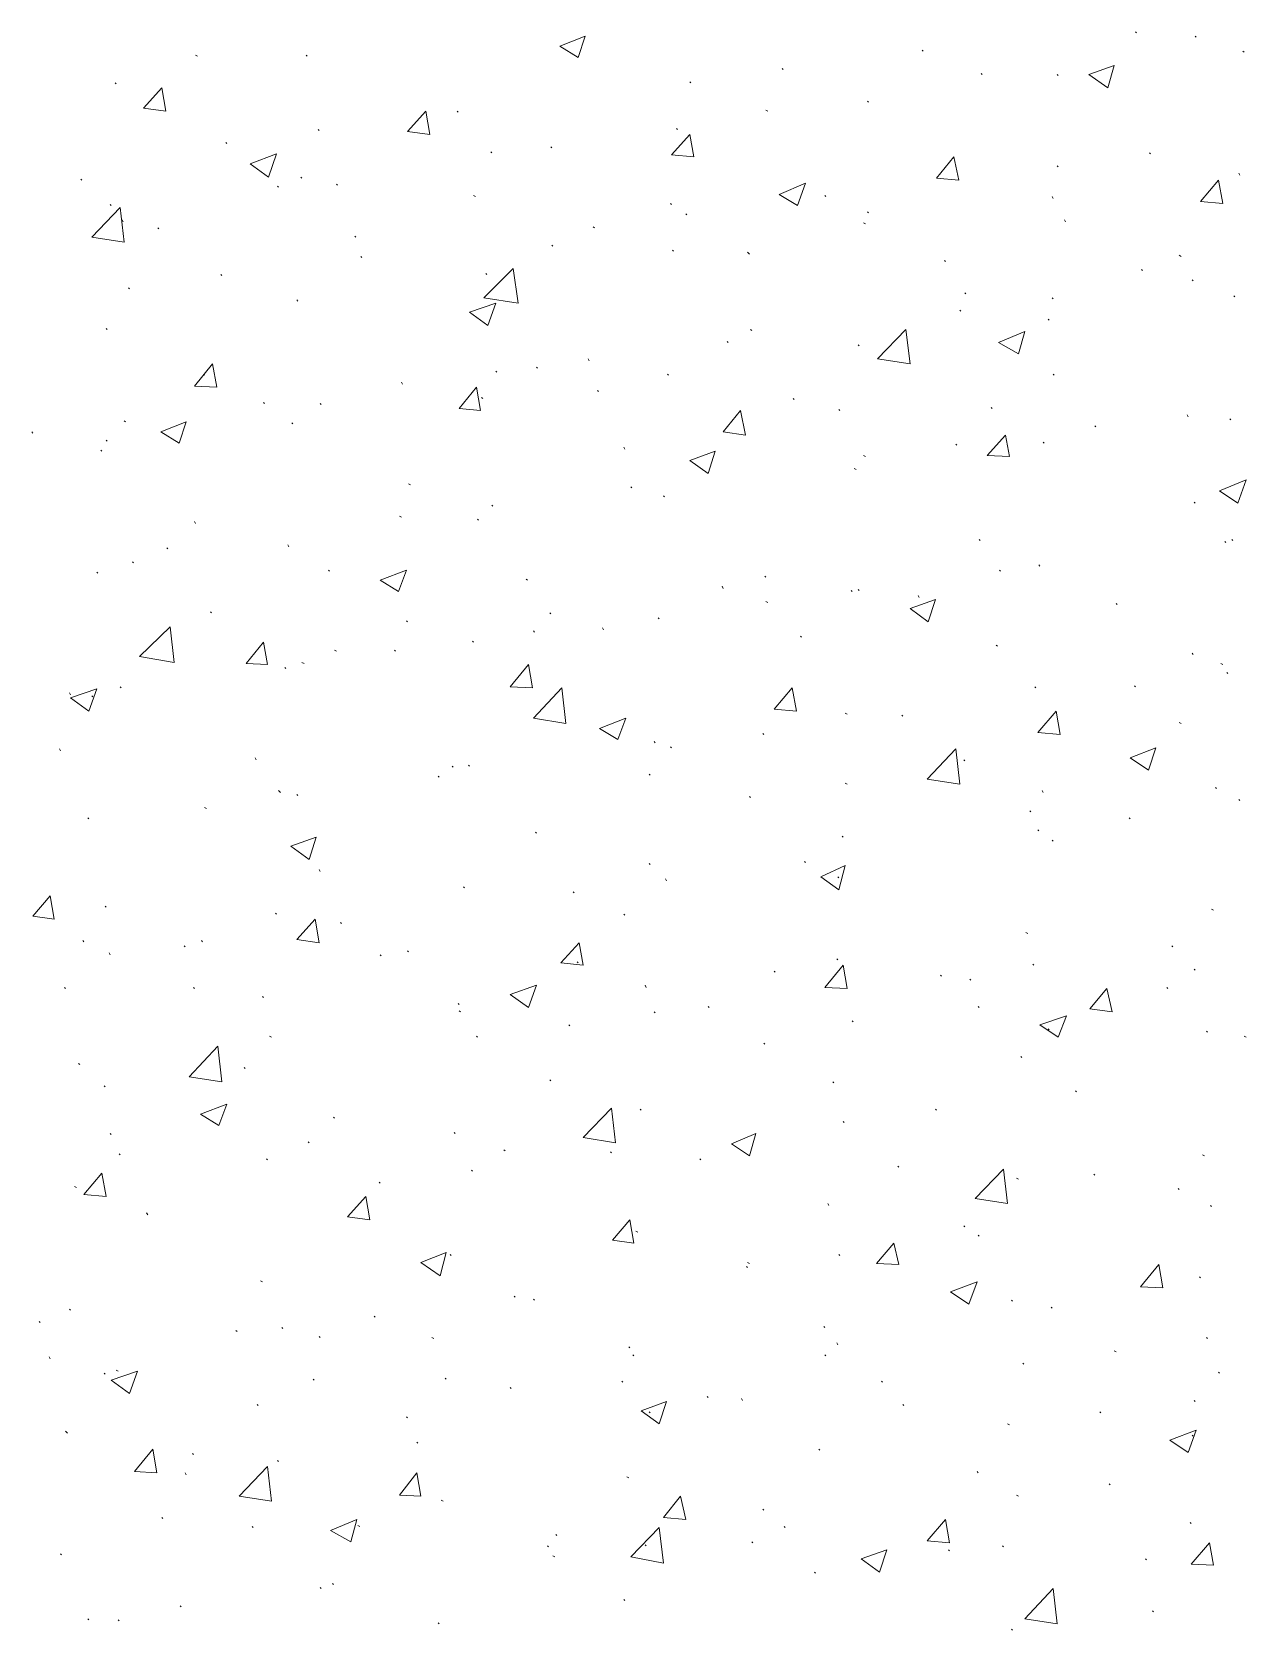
# Model space of a CAD drawing. Header units: millimetres. Extents: x 2928 to 3112, y 1220 to 1280.
# Drawn here: x 2947.473 to 2949.466, y 1253.299 to 1255.922 of the extents above; entities that cross this region are included whole.
import ezdxf

# ---------------------------------------------------------------- set-up
doc = ezdxf.new("R2010")
doc.units = ezdxf.units.MM

msp = doc.modelspace()

# ---------------------------------------------------------------- linework, layer by layer
at = {"color": 92, "linetype": 'Continuous', "lineweight": 13, "true_color": 0x00b800}
for points in [[(2948.33975, 1255.89883), (2948.38142, 1255.9155), (2948.38142, 1255.9155)], [(2948.36975, 1255.8805), (2948.38142, 1255.9155), (2948.38142, 1255.9155)], [(2949.28643, 1255.9205), (2949.28476, 1255.92216), (2949.28476, 1255.92216)], [(2949.38477, 1255.91383), (2949.3831, 1255.9155), (2949.3831, 1255.9155)], [(2948.33975, 1255.89883), (2948.36975, 1255.8805), (2948.36975, 1255.8805)], [(2948.93643, 1255.8905), (2948.93476, 1255.89216), (2948.93476, 1255.89216)], [(2949.4631, 1255.88883), (2949.46143, 1255.8905), (2949.46143, 1255.8905)], [(2947.74474, 1255.88216), (2947.74141, 1255.88383), (2947.74141, 1255.88383)], [(2947.92474, 1255.88216), (2947.92308, 1255.88383), (2947.92308, 1255.88383)], [(2948.70642, 1255.8605), (2948.70476, 1255.86216), (2948.70476, 1255.86216)], [(2949.2081, 1255.85216), (2949.24976, 1255.86716), (2949.24976, 1255.86716)], [(2949.23976, 1255.8305), (2949.24976, 1255.86716), (2949.24976, 1255.86716)], [(2947.61141, 1255.83716), (2947.60974, 1255.83883), (2947.60974, 1255.83883)], [(2948.55475, 1255.83883), (2948.55309, 1255.8405), (2948.55309, 1255.8405)], [(2949.03309, 1255.85216), (2949.03143, 1255.85383), (2949.03143, 1255.85383)], [(2949.1581, 1255.8505), (2949.15643, 1255.85216), (2949.15643, 1255.85216)], [(2949.2081, 1255.85216), (2949.23976, 1255.8305), (2949.23976, 1255.8305)], [(2947.65641, 1255.79716), (2947.68641, 1255.8305), (2947.68641, 1255.8305)], [(2947.69307, 1255.79216), (2947.68641, 1255.8305), (2947.68641, 1255.8305)], [(2948.84642, 1255.80716), (2948.84476, 1255.80883), (2948.84476, 1255.80883)], [(2947.65641, 1255.79716), (2947.69307, 1255.79216), (2947.69307, 1255.79216)], [(2948.08975, 1255.75883), (2948.11975, 1255.79216), (2948.11975, 1255.79216)], [(2948.12641, 1255.75383), (2948.11975, 1255.79216), (2948.11975, 1255.79216)], [(2948.17308, 1255.7905), (2948.17142, 1255.79216), (2948.17142, 1255.79216)], [(2948.68142, 1255.79216), (2948.67809, 1255.79383), (2948.67809, 1255.79383)], [(2947.94475, 1255.76049), (2947.94308, 1255.76216), (2947.94308, 1255.76216)], [(2948.08975, 1255.75883), (2948.12641, 1255.75383), (2948.12641, 1255.75383)], [(2948.53309, 1255.76216), (2948.53142, 1255.76383), (2948.53142, 1255.76383)], [(2947.79308, 1255.73883), (2947.79141, 1255.74049), (2947.79141, 1255.74049)], [(2948.32642, 1255.73216), (2948.32475, 1255.73383), (2948.32475, 1255.73383)], [(2948.52309, 1255.72049), (2948.55309, 1255.75383), (2948.55309, 1255.75383)], [(2948.55975, 1255.71716), (2948.55309, 1255.75383), (2948.55309, 1255.75383)], [(2947.83141, 1255.70549), (2947.87474, 1255.72216), (2947.87474, 1255.72216)], [(2947.83141, 1255.70549), (2947.86141, 1255.68383), (2947.86141, 1255.68383)], [(2947.86141, 1255.68383), (2947.87474, 1255.72216), (2947.87474, 1255.72216)], [(2948.22808, 1255.72383), (2948.22642, 1255.72549), (2948.22642, 1255.72549)], [(2948.52309, 1255.72049), (2948.55975, 1255.71716), (2948.55975, 1255.71716)], [(2948.95809, 1255.68216), (2948.98643, 1255.71716), (2948.98643, 1255.71716)], [(2948.99476, 1255.67883), (2948.98643, 1255.71716), (2948.98643, 1255.71716)], [(2949.30976, 1255.72216), (2949.3081, 1255.72383), (2949.3081, 1255.72383)], [(2947.55474, 1255.67883), (2947.55307, 1255.68049), (2947.55307, 1255.68049)], [(2947.91641, 1255.68216), (2947.91474, 1255.68383), (2947.91474, 1255.68383)], [(2948.95809, 1255.68216), (2948.99476, 1255.67883), (2948.99476, 1255.67883)], [(2949.1581, 1255.70049), (2949.15643, 1255.70216), (2949.15643, 1255.70216)], [(2949.39143, 1255.64383), (2949.42143, 1255.67883), (2949.42143, 1255.67883)], [(2949.4281, 1255.64049), (2949.42143, 1255.67883), (2949.42143, 1255.67883)], [(2949.45643, 1255.68716), (2949.45477, 1255.69049), (2949.45477, 1255.69049)], [(2947.87808, 1255.66716), (2947.87641, 1255.66883), (2947.87641, 1255.66883)], [(2947.97475, 1255.67049), (2947.97308, 1255.67216), (2947.97308, 1255.67216)], [(2948.20142, 1255.65216), (2948.19808, 1255.65383), (2948.19808, 1255.65383)], [(2948.69976, 1255.65549), (2948.74309, 1255.67383), (2948.74309, 1255.67383)], [(2948.69976, 1255.65549), (2948.72976, 1255.63716), (2948.72976, 1255.63716)], [(2948.72976, 1255.63716), (2948.74309, 1255.67383), (2948.74309, 1255.67383)], [(2948.77642, 1255.65216), (2948.77476, 1255.65383), (2948.77476, 1255.65383)], [(2949.14976, 1255.64883), (2949.1481, 1255.65216), (2949.1481, 1255.65216)], [(2947.57141, 1255.58549), (2947.61807, 1255.63383), (2947.61807, 1255.63383)], [(2947.60307, 1255.63716), (2947.60141, 1255.63883), (2947.60141, 1255.63883)], [(2947.62474, 1255.57716), (2947.61807, 1255.63383), (2947.61807, 1255.63383)], [(2948.52309, 1255.63883), (2948.52142, 1255.64049), (2948.52142, 1255.64049)], [(2948.84642, 1255.62549), (2948.84476, 1255.62716), (2948.84476, 1255.62716)], [(2949.39143, 1255.64383), (2949.4281, 1255.64049), (2949.4281, 1255.64049)], [(2947.62307, 1255.61049), (2947.62141, 1255.61383), (2947.62141, 1255.61383)], [(2947.68141, 1255.59883), (2947.67974, 1255.60049), (2947.67974, 1255.60049)], [(2948.39642, 1255.60049), (2948.39475, 1255.60216), (2948.39475, 1255.60216)], [(2948.54809, 1255.62216), (2948.54642, 1255.62383), (2948.54642, 1255.62383)], [(2948.84142, 1255.60716), (2948.83809, 1255.60883), (2948.83809, 1255.60883)], [(2949.16976, 1255.61049), (2949.1681, 1255.61383), (2949.1681, 1255.61383)], [(2947.57141, 1255.58549), (2947.62474, 1255.57716), (2947.62474, 1255.57716)], [(2948.00475, 1255.58549), (2948.00308, 1255.58716), (2948.00308, 1255.58716)], [(2948.32808, 1255.57049), (2948.32642, 1255.57216), (2948.32642, 1255.57216)], [(2948.01475, 1255.55216), (2948.01308, 1255.55383), (2948.01308, 1255.55383)], [(2948.52642, 1255.56216), (2948.52475, 1255.56383), (2948.52475, 1255.56383)], [(2948.65142, 1255.55716), (2948.64809, 1255.56049), (2948.64809, 1255.56049)], [(2948.97309, 1255.54549), (2948.97143, 1255.54716), (2948.97143, 1255.54716)], [(2949.35977, 1255.55383), (2949.35643, 1255.55549), (2949.35643, 1255.55549)], [(2947.78474, 1255.52216), (2947.78308, 1255.52382), (2947.78308, 1255.52382)], [(2948.21475, 1255.48549), (2948.26308, 1255.53383), (2948.26308, 1255.53383)], [(2948.21975, 1255.52382), (2948.21808, 1255.52549), (2948.21808, 1255.52549)], [(2948.27142, 1255.47716), (2948.26308, 1255.53383), (2948.26308, 1255.53383)], [(2949.29643, 1255.53049), (2949.29476, 1255.53216), (2949.29476, 1255.53216)], [(2947.63307, 1255.50049), (2947.63141, 1255.50216), (2947.63141, 1255.50216)], [(2949.00643, 1255.49216), (2949.00476, 1255.49382), (2949.00476, 1255.49382)], [(2949.37977, 1255.51382), (2949.3781, 1255.51549), (2949.3781, 1255.51549)], [(2947.90974, 1255.48049), (2947.90808, 1255.48216), (2947.90808, 1255.48216)], [(2948.19142, 1255.46216), (2948.23475, 1255.47716), (2948.23475, 1255.47716)], [(2948.21475, 1255.48549), (2948.27142, 1255.47716), (2948.27142, 1255.47716)], [(2948.22142, 1255.44049), (2948.23475, 1255.47716), (2948.23475, 1255.47716)], [(2949.14976, 1255.48382), (2949.1481, 1255.48549), (2949.1481, 1255.48549)], [(2949.4481, 1255.48716), (2949.44643, 1255.48882), (2949.44643, 1255.48882)], [(2948.19142, 1255.46216), (2948.22142, 1255.44049), (2948.22142, 1255.44049)], [(2948.99809, 1255.46382), (2948.99643, 1255.46549), (2948.99643, 1255.46549)], [(2949.1431, 1255.44882), (2949.14143, 1255.45049), (2949.14143, 1255.45049)], [(2947.59641, 1255.43382), (2947.59474, 1255.43549), (2947.59474, 1255.43549)], [(2948.65476, 1255.43216), (2948.65309, 1255.43382), (2948.65309, 1255.43382)], [(2948.86143, 1255.38549), (2948.90809, 1255.43382), (2948.90809, 1255.43382)], [(2948.91476, 1255.37716), (2948.90809, 1255.43382), (2948.90809, 1255.43382)], [(2949.05976, 1255.41216), (2949.1031, 1255.43049), (2949.1031, 1255.43049)], [(2949.09309, 1255.39382), (2949.1031, 1255.43049), (2949.1031, 1255.43049)], [(2948.61642, 1255.41216), (2948.61475, 1255.41382), (2948.61475, 1255.41382)], [(2948.83142, 1255.40716), (2948.82976, 1255.40882), (2948.82976, 1255.40882)], [(2949.05976, 1255.41216), (2949.09309, 1255.39382), (2949.09309, 1255.39382)], [(2947.73974, 1255.34049), (2947.76974, 1255.37716), (2947.76974, 1255.37716)], [(2947.77641, 1255.33882), (2947.76974, 1255.37716), (2947.76974, 1255.37716)], [(2948.23642, 1255.36382), (2948.23475, 1255.36549), (2948.23475, 1255.36549)], [(2948.30308, 1255.37049), (2948.30142, 1255.37216), (2948.30142, 1255.37216)], [(2948.38808, 1255.38216), (2948.38642, 1255.38549), (2948.38642, 1255.38549)], [(2948.86143, 1255.38549), (2948.91476, 1255.37716), (2948.91476, 1255.37716)], [(2947.73974, 1255.34049), (2947.77641, 1255.33882), (2947.77641, 1255.33882)], [(2947.75641, 1255.35882), (2947.75474, 1255.36049), (2947.75474, 1255.36049)], [(2948.08141, 1255.34382), (2948.07975, 1255.34716), (2948.07975, 1255.34716)], [(2948.17475, 1255.30382), (2948.20308, 1255.33882), (2948.20308, 1255.33882)], [(2948.20975, 1255.30049), (2948.20308, 1255.33882), (2948.20308, 1255.33882)], [(2948.51809, 1255.35882), (2948.51642, 1255.36049), (2948.51642, 1255.36049)], [(2949.15143, 1255.35882), (2949.14976, 1255.36049), (2949.14976, 1255.36049)], [(2947.85474, 1255.31216), (2947.85308, 1255.31382), (2947.85308, 1255.31382)], [(2947.94808, 1255.31049), (2947.94641, 1255.31216), (2947.94641, 1255.31216)], [(2948.21308, 1255.32049), (2948.21142, 1255.32216), (2948.21142, 1255.32216)], [(2948.40309, 1255.33216), (2948.40142, 1255.33382), (2948.40142, 1255.33382)], [(2948.72476, 1255.31882), (2948.72309, 1255.32049), (2948.72309, 1255.32049)], [(2947.62641, 1255.28215), (2947.62474, 1255.28382), (2947.62474, 1255.28382)], [(2948.17475, 1255.30382), (2948.20975, 1255.30049), (2948.20975, 1255.30049)], [(2948.60809, 1255.26549), (2948.63642, 1255.30049), (2948.63642, 1255.30049)], [(2948.64476, 1255.26049), (2948.63642, 1255.30049), (2948.63642, 1255.30049)], [(2948.79976, 1255.30049), (2948.79809, 1255.30216), (2948.79809, 1255.30216)], [(2949.04976, 1255.30382), (2949.04809, 1255.30549), (2949.04809, 1255.30549)], [(2949.37143, 1255.29049), (2949.36977, 1255.29382), (2949.36977, 1255.29382)], [(2949.44143, 1255.28549), (2949.43977, 1255.28715), (2949.43977, 1255.28715)], [(2947.47474, 1255.26382), (2947.47307, 1255.26549), (2947.47307, 1255.26549)], [(2947.68474, 1255.26549), (2947.72641, 1255.28215), (2947.72641, 1255.28215)], [(2947.68474, 1255.26549), (2947.71474, 1255.24715), (2947.71474, 1255.24715)], [(2947.71474, 1255.24715), (2947.72641, 1255.28215), (2947.72641, 1255.28215)], [(2947.90141, 1255.27882), (2947.89974, 1255.28049), (2947.89974, 1255.28049)], [(2948.60809, 1255.26549), (2948.64476, 1255.26049), (2948.64476, 1255.26049)], [(2949.04143, 1255.22715), (2949.07143, 1255.26049), (2949.07143, 1255.26049)], [(2949.07809, 1255.22549), (2949.07143, 1255.26049), (2949.07143, 1255.26049)], [(2949.21976, 1255.27382), (2949.2181, 1255.27549), (2949.2181, 1255.27549)], [(2947.58807, 1255.23382), (2947.58641, 1255.23549), (2947.58641, 1255.23549)], [(2947.59641, 1255.25049), (2947.59474, 1255.25215), (2947.59474, 1255.25215)], [(2948.44642, 1255.23715), (2948.44475, 1255.24049), (2948.44475, 1255.24049)], [(2948.55309, 1255.21882), (2948.59475, 1255.23382), (2948.59475, 1255.23382)], [(2948.58309, 1255.19715), (2948.59475, 1255.23382), (2948.59475, 1255.23382)], [(2948.99143, 1255.24382), (2948.98976, 1255.24549), (2948.98976, 1255.24549)], [(2949.13476, 1255.24715), (2949.1331, 1255.24882), (2949.1331, 1255.24882)], [(2948.55309, 1255.21882), (2948.58309, 1255.19715), (2948.58309, 1255.19715)], [(2948.82642, 1255.20382), (2948.82309, 1255.20549), (2948.82309, 1255.20549)], [(2948.84142, 1255.22549), (2948.83809, 1255.22715), (2948.83809, 1255.22715)], [(2949.04143, 1255.22715), (2949.07809, 1255.22549), (2949.07809, 1255.22549)], [(2948.09475, 1255.17882), (2948.09141, 1255.18049), (2948.09141, 1255.18049)], [(2949.4231, 1255.16882), (2949.46643, 1255.18715), (2949.46643, 1255.18715)], [(2949.4531, 1255.14882), (2949.46643, 1255.18715), (2949.46643, 1255.18715)], [(2948.45809, 1255.17382), (2948.45642, 1255.17549), (2948.45642, 1255.17549)], [(2948.51142, 1255.15882), (2948.50975, 1255.16049), (2948.50975, 1255.16049)], [(2949.4231, 1255.16882), (2949.4531, 1255.14882), (2949.4531, 1255.14882)], [(2948.07975, 1255.12549), (2948.07641, 1255.12715), (2948.07641, 1255.12715)], [(2948.22975, 1255.14382), (2948.22808, 1255.14549), (2948.22808, 1255.14549)], [(2949.3831, 1255.14882), (2949.38143, 1255.15049), (2949.38143, 1255.15049)], [(2947.74141, 1255.11549), (2947.73974, 1255.11882), (2947.73974, 1255.11882)], [(2948.20642, 1255.12049), (2948.20475, 1255.12215), (2948.20475, 1255.12215)], [(2947.69641, 1255.07382), (2947.69474, 1255.07549), (2947.69474, 1255.07549)], [(2947.89474, 1255.07715), (2947.89308, 1255.08049), (2947.89308, 1255.08049)], [(2949.02976, 1255.08715), (2949.02809, 1255.08882), (2949.02809, 1255.08882)], [(2949.4331, 1255.08382), (2949.43143, 1255.08549), (2949.43143, 1255.08549)], [(2949.44477, 1255.08715), (2949.4431, 1255.08882), (2949.4431, 1255.08882)], [(2947.63974, 1255.05048), (2947.63807, 1255.05215), (2947.63807, 1255.05215)], [(2949.1281, 1255.04548), (2949.12643, 1255.04715), (2949.12643, 1255.04715)], [(2947.58141, 1255.03382), (2947.57974, 1255.03548), (2947.57974, 1255.03548)], [(2947.96141, 1255.03715), (2947.95975, 1255.03882), (2947.95975, 1255.03882)], [(2948.04475, 1255.02215), (2948.08808, 1255.03882), (2948.08808, 1255.03882)], [(2948.04475, 1255.02215), (2948.07475, 1255.00382), (2948.07475, 1255.00382)], [(2948.07475, 1255.00382), (2948.08808, 1255.03882), (2948.08808, 1255.03882)], [(2948.28642, 1255.02215), (2948.28475, 1255.02382), (2948.28475, 1255.02382)], [(2948.67809, 1255.02715), (2948.67642, 1255.02882), (2948.67642, 1255.02882)], [(2949.06309, 1255.03715), (2949.06143, 1255.03882), (2949.06143, 1255.03882)], [(2948.60809, 1255.00882), (2948.60642, 1255.01215), (2948.60642, 1255.01215)], [(2948.81976, 1255.00382), (2948.81809, 1255.00548), (2948.81809, 1255.00548)], [(2948.83142, 1255.00548), (2948.82976, 1255.00715), (2948.82976, 1255.00715)], [(2948.92976, 1254.99382), (2948.92809, 1254.99715), (2948.92809, 1254.99715)], [(2947.76808, 1254.96882), (2947.76641, 1254.97048), (2947.76641, 1254.97048)], [(2948.32475, 1254.96715), (2948.32308, 1254.96882), (2948.32308, 1254.96882)], [(2948.68142, 1254.98548), (2948.67809, 1254.98715), (2948.67809, 1254.98715)], [(2948.91476, 1254.97548), (2948.95643, 1254.99048), (2948.95643, 1254.99048)], [(2948.91476, 1254.97548), (2948.94476, 1254.95382), (2948.94476, 1254.95382)], [(2948.94476, 1254.95382), (2948.95643, 1254.99048), (2948.95643, 1254.99048)], [(2949.25476, 1254.98215), (2949.2531, 1254.98382), (2949.2531, 1254.98382)], [(2947.64974, 1254.89715), (2947.69974, 1254.94548), (2947.69974, 1254.94548)], [(2947.70641, 1254.88715), (2947.69974, 1254.94548), (2947.69974, 1254.94548)], [(2948.08975, 1254.95382), (2948.08808, 1254.95548), (2948.08808, 1254.95548)], [(2948.41142, 1254.94048), (2948.40975, 1254.94382), (2948.40975, 1254.94382)], [(2948.50309, 1254.95882), (2948.50142, 1254.96048), (2948.50142, 1254.96048)], [(2947.82474, 1254.88548), (2947.85308, 1254.92048), (2947.85308, 1254.92048)], [(2947.85974, 1254.88382), (2947.85308, 1254.92048), (2947.85308, 1254.92048)], [(2948.19808, 1254.92048), (2948.19642, 1254.92215), (2948.19642, 1254.92215)], [(2948.29808, 1254.93715), (2948.29642, 1254.93882), (2948.29642, 1254.93882)], [(2948.73642, 1254.92882), (2948.73476, 1254.93048), (2948.73476, 1254.93048)], [(2947.64974, 1254.89715), (2947.70641, 1254.88715), (2947.70641, 1254.88715)], [(2947.97308, 1254.90548), (2947.96975, 1254.90715), (2947.96975, 1254.90715)], [(2948.06975, 1254.90548), (2948.06808, 1254.90715), (2948.06808, 1254.90715)], [(2949.05809, 1254.91382), (2949.05643, 1254.91548), (2949.05643, 1254.91548)], [(2949.37977, 1254.90048), (2949.3781, 1254.90215), (2949.3781, 1254.90215)], [(2947.82474, 1254.88548), (2947.85974, 1254.88382), (2947.85974, 1254.88382)], [(2947.88974, 1254.87715), (2947.88808, 1254.87882), (2947.88808, 1254.87882)], [(2947.91974, 1254.88548), (2947.91641, 1254.88715), (2947.91641, 1254.88715)], [(2948.25808, 1254.84715), (2948.28808, 1254.88382), (2948.28808, 1254.88382)], [(2948.29475, 1254.84548), (2948.28808, 1254.88382), (2948.28808, 1254.88382)], [(2949.4281, 1254.88382), (2949.42477, 1254.88548), (2949.42477, 1254.88548)], [(2949.43643, 1254.86882), (2949.43477, 1254.87048), (2949.43477, 1254.87048)], [(2947.53641, 1254.83382), (2947.53474, 1254.83715), (2947.53474, 1254.83715)], [(2947.53641, 1254.82881), (2947.57974, 1254.84382), (2947.57974, 1254.84382)], [(2947.56641, 1254.80715), (2947.57974, 1254.84382), (2947.57974, 1254.84382)], [(2947.61974, 1254.84548), (2947.61807, 1254.84715), (2947.61807, 1254.84715)], [(2948.25808, 1254.84715), (2948.29475, 1254.84548), (2948.29475, 1254.84548)], [(2948.29642, 1254.79548), (2948.34308, 1254.84548), (2948.34308, 1254.84548)], [(2948.34975, 1254.78715), (2948.34308, 1254.84548), (2948.34308, 1254.84548)], [(2948.69142, 1254.81048), (2948.72142, 1254.84548), (2948.72142, 1254.84548)], [(2948.72809, 1254.80715), (2948.72142, 1254.84548), (2948.72142, 1254.84548)], [(2949.12143, 1254.84548), (2949.11976, 1254.84715), (2949.11976, 1254.84715)], [(2949.28476, 1254.84715), (2949.2831, 1254.84882), (2949.2831, 1254.84882)], [(2947.53641, 1254.82881), (2947.56641, 1254.80715), (2947.56641, 1254.80715)], [(2947.57307, 1254.83048), (2947.57141, 1254.83215), (2947.57141, 1254.83215)], [(2948.29642, 1254.79548), (2948.34975, 1254.78715), (2948.34975, 1254.78715)], [(2948.40475, 1254.77881), (2948.44809, 1254.79548), (2948.44809, 1254.79548)], [(2948.43475, 1254.76048), (2948.44809, 1254.79548), (2948.44809, 1254.79548)], [(2948.69142, 1254.81048), (2948.72809, 1254.80715), (2948.72809, 1254.80715)], [(2948.81142, 1254.80215), (2948.80809, 1254.80381), (2948.80809, 1254.80381)], [(2948.90309, 1254.79881), (2948.90143, 1254.80048), (2948.90143, 1254.80048)], [(2949.12476, 1254.77215), (2949.15476, 1254.80715), (2949.15476, 1254.80715)], [(2949.16143, 1254.76881), (2949.15476, 1254.80715), (2949.15476, 1254.80715)], [(2949.35977, 1254.78715), (2949.35643, 1254.78881), (2949.35643, 1254.78881)], [(2948.40475, 1254.77881), (2948.43475, 1254.76048), (2948.43475, 1254.76048)], [(2948.67476, 1254.76881), (2948.67309, 1254.77048), (2948.67309, 1254.77048)], [(2949.12476, 1254.77215), (2949.16143, 1254.76881), (2949.16143, 1254.76881)], [(2947.51974, 1254.74215), (2947.51807, 1254.74548), (2947.51807, 1254.74548)], [(2948.49642, 1254.75548), (2948.49475, 1254.75715), (2948.49475, 1254.75715)], [(2948.52309, 1254.74715), (2948.52142, 1254.74881), (2948.52142, 1254.74881)], [(2948.94309, 1254.69548), (2948.98976, 1254.74548), (2948.98976, 1254.74548)], [(2948.99643, 1254.68715), (2948.98976, 1254.74548), (2948.98976, 1254.74548)], [(2949.27643, 1254.73048), (2949.3181, 1254.74715), (2949.3181, 1254.74715)], [(2949.30643, 1254.71048), (2949.3181, 1254.74715), (2949.3181, 1254.74715)], [(2947.84141, 1254.72715), (2947.83974, 1254.73048), (2947.83974, 1254.73048)], [(2948.16475, 1254.71548), (2948.16308, 1254.71715), (2948.16308, 1254.71715)], [(2948.19142, 1254.71715), (2948.18975, 1254.71881), (2948.18975, 1254.71881)], [(2949.00476, 1254.72548), (2949.00309, 1254.72715), (2949.00309, 1254.72715)], [(2949.27643, 1254.73048), (2949.30643, 1254.71048), (2949.30643, 1254.71048)], [(2948.14141, 1254.69881), (2948.13975, 1254.70048), (2948.13975, 1254.70048)], [(2948.48809, 1254.70215), (2948.48642, 1254.70381), (2948.48642, 1254.70381)], [(2948.81142, 1254.68715), (2948.80809, 1254.68881), (2948.80809, 1254.68881)], [(2948.94309, 1254.69548), (2948.99643, 1254.68715), (2948.99643, 1254.68715)], [(2949.4181, 1254.68048), (2949.41643, 1254.68215), (2949.41643, 1254.68215)], [(2947.88141, 1254.67381), (2947.87808, 1254.67715), (2947.87808, 1254.67715)], [(2947.90974, 1254.66881), (2947.90808, 1254.67048), (2947.90808, 1254.67048)], [(2948.65309, 1254.66548), (2948.65142, 1254.66715), (2948.65142, 1254.66715)], [(2949.1331, 1254.67381), (2949.13143, 1254.67715), (2949.13143, 1254.67715)], [(2949.45643, 1254.66048), (2949.45477, 1254.66215), (2949.45477, 1254.66215)], [(2947.56641, 1254.63048), (2947.56474, 1254.63215), (2947.56474, 1254.63215)], [(2947.75974, 1254.64715), (2947.75641, 1254.64881), (2947.75641, 1254.64881)], [(2949.1131, 1254.64215), (2949.11143, 1254.64381), (2949.11143, 1254.64381)], [(2949.27643, 1254.63048), (2949.27476, 1254.63215), (2949.27476, 1254.63215)], [(2948.30142, 1254.60715), (2948.29975, 1254.60881), (2948.29975, 1254.60881)], [(2948.80476, 1254.60048), (2948.80309, 1254.60215), (2948.80309, 1254.60215)], [(2949.12643, 1254.61048), (2949.12476, 1254.61215), (2949.12476, 1254.61215)], [(2947.89808, 1254.58548), (2947.93975, 1254.60048), (2947.93975, 1254.60048)], [(2947.89808, 1254.58548), (2947.92808, 1254.56381), (2947.92808, 1254.56381)], [(2947.92808, 1254.56381), (2947.93975, 1254.60048), (2947.93975, 1254.60048)], [(2949.14976, 1254.59381), (2949.1481, 1254.59548), (2949.1481, 1254.59548)], [(2948.48809, 1254.55548), (2948.48642, 1254.55714), (2948.48642, 1254.55714)], [(2948.74309, 1254.55881), (2948.74142, 1254.56048), (2948.74142, 1254.56048)], [(2948.76809, 1254.53548), (2948.80809, 1254.55381), (2948.80809, 1254.55381)], [(2948.79809, 1254.51381), (2948.80809, 1254.55381), (2948.80809, 1254.55381)], [(2947.94641, 1254.54381), (2947.94475, 1254.54714), (2947.94475, 1254.54714)], [(2948.51475, 1254.52881), (2948.51309, 1254.53214), (2948.51309, 1254.53214)], [(2948.76809, 1254.53548), (2948.79809, 1254.51381), (2948.79809, 1254.51381)], [(2948.79809, 1254.53381), (2948.79642, 1254.53548), (2948.79642, 1254.53548)], [(2947.47474, 1254.47048), (2947.50307, 1254.50381), (2947.50307, 1254.50381)], [(2947.50974, 1254.46548), (2947.50307, 1254.50381), (2947.50307, 1254.50381)], [(2948.18308, 1254.51714), (2948.18142, 1254.51881), (2948.18142, 1254.51881)], [(2948.36308, 1254.50881), (2948.36142, 1254.51048), (2948.36142, 1254.51048)], [(2947.47474, 1254.47048), (2947.50974, 1254.46548), (2947.50974, 1254.46548)], [(2947.59474, 1254.48548), (2947.59307, 1254.48714), (2947.59307, 1254.48714)], [(2947.87474, 1254.47381), (2947.87308, 1254.47548), (2947.87308, 1254.47548)], [(2948.44642, 1254.47214), (2948.44475, 1254.47381), (2948.44475, 1254.47381)], [(2949.4131, 1254.48048), (2949.40977, 1254.48214), (2949.40977, 1254.48214)], [(2947.90808, 1254.43214), (2947.93808, 1254.46548), (2947.93808, 1254.46548)], [(2947.94475, 1254.42714), (2947.93808, 1254.46548), (2947.93808, 1254.46548)], [(2947.98141, 1254.45881), (2947.97975, 1254.46048), (2947.97975, 1254.46048)], [(2949.1081, 1254.44214), (2949.10476, 1254.44381), (2949.10476, 1254.44381)], [(2947.55807, 1254.42881), (2947.55641, 1254.43048), (2947.55641, 1254.43048)], [(2947.72474, 1254.42048), (2947.72308, 1254.42214), (2947.72308, 1254.42214)], [(2947.75308, 1254.42881), (2947.75141, 1254.43048), (2947.75141, 1254.43048)], [(2947.90808, 1254.43214), (2947.94475, 1254.42714), (2947.94475, 1254.42714)], [(2948.34142, 1254.39381), (2948.37142, 1254.42714), (2948.37142, 1254.42714)], [(2948.37808, 1254.39048), (2948.37142, 1254.42714), (2948.37142, 1254.42714)], [(2949.34643, 1254.42048), (2949.34477, 1254.42214), (2949.34477, 1254.42214)], [(2947.60141, 1254.40714), (2947.59974, 1254.41048), (2947.59974, 1254.41048)], [(2948.04641, 1254.40548), (2948.04475, 1254.40714), (2948.04475, 1254.40714)], [(2948.09141, 1254.41214), (2948.08975, 1254.41381), (2948.08975, 1254.41381)], [(2948.34142, 1254.39381), (2948.37808, 1254.39048), (2948.37808, 1254.39048)], [(2948.36975, 1254.39381), (2948.36808, 1254.39548), (2948.36808, 1254.39548)], [(2948.79642, 1254.39881), (2948.79476, 1254.40048), (2948.79476, 1254.40048)], [(2949.1181, 1254.39048), (2949.11643, 1254.39214), (2949.11643, 1254.39214)], [(2948.69309, 1254.37881), (2948.69142, 1254.38048), (2948.69142, 1254.38048)], [(2948.77476, 1254.35381), (2948.80476, 1254.39048), (2948.80476, 1254.39048)], [(2948.81142, 1254.35214), (2948.80476, 1254.39048), (2948.80476, 1254.39048)], [(2948.96643, 1254.37214), (2948.96476, 1254.37381), (2948.96476, 1254.37381)], [(2949.01476, 1254.36548), (2949.01309, 1254.36714), (2949.01309, 1254.36714)], [(2949.3831, 1254.38214), (2949.38143, 1254.38381), (2949.38143, 1254.38381)], [(2947.52807, 1254.35214), (2947.52641, 1254.35381), (2947.52641, 1254.35381)], [(2947.73974, 1254.35214), (2947.73808, 1254.35381), (2947.73808, 1254.35381)], [(2947.85308, 1254.33714), (2947.85141, 1254.33881), (2947.85141, 1254.33881)], [(2948.25808, 1254.34214), (2948.30142, 1254.35714), (2948.30142, 1254.35714)], [(2948.25808, 1254.34214), (2948.28808, 1254.32047), (2948.28808, 1254.32047)], [(2948.28808, 1254.32047), (2948.30142, 1254.35714), (2948.30142, 1254.35714)], [(2948.48142, 1254.35381), (2948.47975, 1254.35714), (2948.47975, 1254.35714)], [(2948.77476, 1254.35381), (2948.81142, 1254.35214), (2948.81142, 1254.35214)], [(2949.20976, 1254.31881), (2949.2381, 1254.35214), (2949.2381, 1254.35214)], [(2949.24643, 1254.31381), (2949.2381, 1254.35214), (2949.2381, 1254.35214)], [(2949.3381, 1254.35214), (2949.33643, 1254.35381), (2949.33643, 1254.35381)], [(2948.17475, 1254.32547), (2948.17308, 1254.32714), (2948.17308, 1254.32714)], [(2948.17642, 1254.31381), (2948.17475, 1254.31547), (2948.17475, 1254.31547)], [(2948.49642, 1254.31214), (2948.49475, 1254.31381), (2948.49475, 1254.31381)], [(2948.58475, 1254.32047), (2948.58309, 1254.32214), (2948.58309, 1254.32214)], [(2949.02809, 1254.32047), (2949.02643, 1254.32214), (2949.02643, 1254.32214)], [(2949.20976, 1254.31881), (2949.24643, 1254.31381), (2949.24643, 1254.31381)], [(2948.35642, 1254.29047), (2948.35475, 1254.29214), (2948.35475, 1254.29214)], [(2948.82142, 1254.29714), (2948.81976, 1254.29881), (2948.81976, 1254.29881)], [(2949.1281, 1254.29214), (2949.17143, 1254.30714), (2949.17143, 1254.30714)], [(2949.1281, 1254.29214), (2949.1581, 1254.27214), (2949.1581, 1254.27214)], [(2949.1581, 1254.27214), (2949.17143, 1254.30714), (2949.17143, 1254.30714)], [(2947.86641, 1254.27214), (2947.86308, 1254.27381), (2947.86308, 1254.27381)], [(2948.20475, 1254.27214), (2948.20308, 1254.27381), (2948.20308, 1254.27381)], [(2948.67642, 1254.26047), (2948.67476, 1254.26214), (2948.67476, 1254.26214)], [(2949.1431, 1254.28381), (2949.14143, 1254.28547), (2949.14143, 1254.28547)], [(2949.4031, 1254.28047), (2949.40143, 1254.28214), (2949.40143, 1254.28214)], [(2949.46643, 1254.27214), (2949.4631, 1254.27381), (2949.4631, 1254.27381)], [(2947.73141, 1254.20714), (2947.77808, 1254.25714), (2947.77808, 1254.25714)], [(2947.78474, 1254.19881), (2947.77808, 1254.25714), (2947.77808, 1254.25714)], [(2949.0981, 1254.23881), (2949.09643, 1254.24047), (2949.09643, 1254.24047)], [(2947.55141, 1254.22714), (2947.54974, 1254.22881), (2947.54974, 1254.22881)], [(2947.82308, 1254.22047), (2947.82141, 1254.22214), (2947.82141, 1254.22214)], [(2947.59307, 1254.19047), (2947.59141, 1254.19214), (2947.59141, 1254.19214)], [(2947.73141, 1254.20714), (2947.78474, 1254.19881), (2947.78474, 1254.19881)], [(2948.32475, 1254.20047), (2948.32308, 1254.20214), (2948.32308, 1254.20214)], [(2948.78976, 1254.19714), (2948.78809, 1254.19881), (2948.78809, 1254.19881)], [(2949.1881, 1254.18214), (2949.18643, 1254.18381), (2949.18643, 1254.18381)], [(2947.74974, 1254.14547), (2947.79308, 1254.16214), (2947.79308, 1254.16214)], [(2947.77974, 1254.12714), (2947.79308, 1254.16214), (2947.79308, 1254.16214)], [(2948.37808, 1254.10714), (2948.42475, 1254.15547), (2948.42475, 1254.15547)], [(2948.43142, 1254.0988), (2948.42475, 1254.15547), (2948.42475, 1254.15547)], [(2947.74974, 1254.14547), (2947.77974, 1254.12714), (2947.77974, 1254.12714)], [(2947.96975, 1254.13881), (2947.96808, 1254.14047), (2947.96808, 1254.14047)], [(2948.47309, 1254.15214), (2948.47142, 1254.15381), (2948.47142, 1254.15381)], [(2948.80642, 1254.13214), (2948.80476, 1254.13381), (2948.80476, 1254.13381)], [(2948.95809, 1254.15214), (2948.95643, 1254.15381), (2948.95643, 1254.15381)], [(2947.60307, 1254.11214), (2947.60141, 1254.1138), (2947.60141, 1254.1138)], [(2948.16808, 1254.1138), (2948.16642, 1254.11547), (2948.16642, 1254.11547)], [(2948.37808, 1254.10714), (2948.43142, 1254.0988), (2948.43142, 1254.0988)], [(2948.62142, 1254.09714), (2948.66142, 1254.1138), (2948.66142, 1254.1138)], [(2948.65142, 1254.07714), (2948.66142, 1254.1138), (2948.66142, 1254.1138)], [(2947.61807, 1254.0788), (2947.61641, 1254.08047), (2947.61641, 1254.08047)], [(2947.92808, 1254.0988), (2947.92641, 1254.10047), (2947.92641, 1254.10047)], [(2948.24975, 1254.08547), (2948.24808, 1254.08714), (2948.24808, 1254.08714)], [(2948.42475, 1254.08214), (2948.42309, 1254.0838), (2948.42309, 1254.0838)], [(2948.62142, 1254.09714), (2948.65142, 1254.07714), (2948.65142, 1254.07714)], [(2949.3981, 1254.07714), (2949.39477, 1254.0788), (2949.39477, 1254.0788)], [(2947.85974, 1254.07047), (2947.85808, 1254.07214), (2947.85808, 1254.07214)], [(2948.19642, 1254.05214), (2948.19475, 1254.0538), (2948.19475, 1254.0538)], [(2948.57142, 1254.07047), (2948.56975, 1254.07214), (2948.56975, 1254.07214)], [(2948.89643, 1254.0588), (2948.89476, 1254.06047), (2948.89476, 1254.06047)], [(2949.02143, 1254.00714), (2949.06809, 1254.05547), (2949.06809, 1254.05547)], [(2949.07476, 1253.9988), (2949.06809, 1254.05547), (2949.06809, 1254.05547)], [(2947.54641, 1254.02547), (2947.54307, 1254.02714), (2947.54307, 1254.02714)], [(2947.55807, 1254.0138), (2947.58807, 1254.0488), (2947.58807, 1254.0488)], [(2947.59474, 1254.01047), (2947.58807, 1254.0488), (2947.58807, 1254.0488)], [(2948.04475, 1254.03214), (2948.04308, 1254.0338), (2948.04308, 1254.0338)], [(2949.09309, 1254.0388), (2949.08976, 1254.04047), (2949.08976, 1254.04047)], [(2949.2181, 1254.04547), (2949.21643, 1254.04714), (2949.21643, 1254.04714)], [(2949.35643, 1254.02214), (2949.35477, 1254.0238), (2949.35477, 1254.0238)], [(2947.55807, 1254.0138), (2947.59474, 1254.01047), (2947.59474, 1254.01047)], [(2947.99141, 1253.97714), (2948.02141, 1254.01047), (2948.02141, 1254.01047)], [(2948.02808, 1253.97214), (2948.02141, 1254.01047), (2948.02141, 1254.01047)], [(2948.78142, 1253.99547), (2948.77976, 1253.9988), (2948.77976, 1253.9988)], [(2949.02143, 1254.00714), (2949.07476, 1253.9988), (2949.07476, 1253.9988)], [(2947.66307, 1253.98047), (2947.66141, 1253.9838), (2947.66141, 1253.9838)], [(2947.99141, 1253.97714), (2948.02808, 1253.97214), (2948.02808, 1253.97214)], [(2948.42642, 1253.9388), (2948.45475, 1253.97214), (2948.45475, 1253.97214)], [(2948.46142, 1253.9338), (2948.45475, 1253.97214), (2948.45475, 1253.97214)], [(2949.40977, 1253.9938), (2949.4081, 1253.99547), (2949.4081, 1253.99547)], [(2948.46809, 1253.95214), (2948.46475, 1253.9538), (2948.46475, 1253.9538)], [(2949.00476, 1253.96047), (2949.00309, 1253.96214), (2949.00309, 1253.96214)], [(2949.02809, 1253.94547), (2949.02643, 1253.94714), (2949.02643, 1253.94714)], [(2948.11141, 1253.90214), (2948.15308, 1253.9188), (2948.15308, 1253.9188)], [(2948.14308, 1253.88047), (2948.15308, 1253.9188), (2948.15308, 1253.9188)], [(2948.42642, 1253.9388), (2948.46142, 1253.9338), (2948.46142, 1253.9338)], [(2948.85976, 1253.90047), (2948.88809, 1253.9338), (2948.88809, 1253.9338)], [(2948.89643, 1253.8988), (2948.88809, 1253.9338), (2948.88809, 1253.9338)], [(2948.11141, 1253.90214), (2948.14308, 1253.88047), (2948.14308, 1253.88047)], [(2948.16142, 1253.9138), (2948.15975, 1253.91547), (2948.15975, 1253.91547)], [(2948.64809, 1253.8938), (2948.64642, 1253.89547), (2948.64642, 1253.89547)], [(2948.65142, 1253.90047), (2948.64809, 1253.90214), (2948.64809, 1253.90214)], [(2948.79976, 1253.9138), (2948.79809, 1253.91547), (2948.79809, 1253.91547)], [(2948.85976, 1253.90047), (2948.89643, 1253.8988), (2948.89643, 1253.8988)], [(2949.2931, 1253.86213), (2949.3231, 1253.8988), (2949.3231, 1253.8988)], [(2949.32977, 1253.86047), (2949.3231, 1253.8988), (2949.3231, 1253.8988)], [(2947.85141, 1253.87047), (2947.84808, 1253.87213), (2947.84808, 1253.87213)], [(2948.98143, 1253.8538), (2949.02476, 1253.87047), (2949.02476, 1253.87047)], [(2949.01143, 1253.8338), (2949.02476, 1253.87047), (2949.02476, 1253.87047)], [(2949.39143, 1253.87713), (2949.38977, 1253.8788), (2949.38977, 1253.8788)], [(2948.26642, 1253.84547), (2948.26475, 1253.84713), (2948.26475, 1253.84713)], [(2948.29808, 1253.84047), (2948.29642, 1253.84213), (2948.29642, 1253.84213)], [(2948.98143, 1253.8538), (2949.01143, 1253.8338), (2949.01143, 1253.8338)], [(2949.08309, 1253.8388), (2949.08143, 1253.84047), (2949.08143, 1253.84047)], [(2949.2931, 1253.86213), (2949.32977, 1253.86047), (2949.32977, 1253.86047)], [(2947.53641, 1253.8238), (2947.53474, 1253.82547), (2947.53474, 1253.82547)], [(2949.1481, 1253.82713), (2949.14643, 1253.8288), (2949.14643, 1253.8288)], [(2947.48641, 1253.8038), (2947.48474, 1253.80547), (2947.48474, 1253.80547)], [(2947.80974, 1253.7888), (2947.80808, 1253.79047), (2947.80808, 1253.79047)], [(2947.88474, 1253.7938), (2947.88308, 1253.79547), (2947.88308, 1253.79547)], [(2948.03641, 1253.81213), (2948.03475, 1253.8138), (2948.03475, 1253.8138)], [(2948.77476, 1253.79547), (2948.77309, 1253.79713), (2948.77309, 1253.79713)], [(2947.94641, 1253.7788), (2947.94475, 1253.78047), (2947.94475, 1253.78047)], [(2948.13308, 1253.77713), (2948.12975, 1253.7788), (2948.12975, 1253.7788)], [(2948.45475, 1253.76213), (2948.45309, 1253.7638), (2948.45309, 1253.7638)], [(2948.79642, 1253.76713), (2948.79476, 1253.77047), (2948.79476, 1253.77047)], [(2949.4031, 1253.77713), (2949.40143, 1253.7788), (2949.40143, 1253.7788)], [(2947.50307, 1253.7438), (2947.50141, 1253.74713), (2947.50141, 1253.74713)], [(2948.46142, 1253.7488), (2948.45975, 1253.75047), (2948.45975, 1253.75047)], [(2948.77642, 1253.7488), (2948.77476, 1253.75047), (2948.77476, 1253.75047)], [(2949.10143, 1253.73547), (2949.09976, 1253.73713), (2949.09976, 1253.73713)], [(2949.2531, 1253.75547), (2949.24976, 1253.75713), (2949.24976, 1253.75713)], [(2947.59307, 1253.7188), (2947.59141, 1253.72047), (2947.59141, 1253.72047)], [(2947.60307, 1253.7088), (2947.64641, 1253.7238), (2947.64641, 1253.7238)], [(2947.61474, 1253.7238), (2947.61141, 1253.72547), (2947.61141, 1253.72547)], [(2947.63307, 1253.68713), (2947.64641, 1253.7238), (2947.64641, 1253.7238)], [(2947.93641, 1253.7088), (2947.93475, 1253.71047), (2947.93475, 1253.71047)], [(2948.15308, 1253.71047), (2948.15141, 1253.71213), (2948.15141, 1253.71213)], [(2949.4231, 1253.72047), (2949.42143, 1253.72213), (2949.42143, 1253.72213)], [(2947.60307, 1253.7088), (2947.63307, 1253.68713), (2947.63307, 1253.68713)], [(2948.25975, 1253.69547), (2948.25808, 1253.69713), (2948.25808, 1253.69713)], [(2948.44309, 1253.70547), (2948.44142, 1253.70713), (2948.44142, 1253.70713)], [(2948.86976, 1253.70547), (2948.86809, 1253.70713), (2948.86809, 1253.70713)], [(2947.84474, 1253.66713), (2947.84308, 1253.6688), (2947.84308, 1253.6688)], [(2948.47309, 1253.6588), (2948.51475, 1253.6738), (2948.51475, 1253.6738)], [(2948.47309, 1253.6588), (2948.50309, 1253.63713), (2948.50309, 1253.63713)], [(2948.48809, 1253.65546), (2948.48642, 1253.65713), (2948.48642, 1253.65713)], [(2948.50309, 1253.63713), (2948.51475, 1253.6738), (2948.51475, 1253.6738)], [(2948.58309, 1253.68047), (2948.58142, 1253.68213), (2948.58142, 1253.68213)], [(2948.63976, 1253.67547), (2948.63809, 1253.6788), (2948.63809, 1253.6788)], [(2948.90476, 1253.66713), (2948.90309, 1253.6688), (2948.90309, 1253.6688)], [(2949.2281, 1253.65546), (2949.22643, 1253.65713), (2949.22643, 1253.65713)], [(2949.3831, 1253.6738), (2949.38143, 1253.67547), (2949.38143, 1253.67547)], [(2948.08975, 1253.64713), (2948.08808, 1253.6488), (2948.08808, 1253.6488)], [(2949.07809, 1253.63546), (2949.07476, 1253.63713), (2949.07476, 1253.63713)], [(2947.53141, 1253.62213), (2947.52807, 1253.62546), (2947.52807, 1253.62546)], [(2948.10641, 1253.60546), (2948.10475, 1253.60713), (2948.10475, 1253.60713)], [(2949.34143, 1253.61046), (2949.38477, 1253.62713), (2949.38477, 1253.62713)], [(2949.34143, 1253.61046), (2949.37143, 1253.59046), (2949.37143, 1253.59046)], [(2949.37143, 1253.59046), (2949.38477, 1253.62713), (2949.38477, 1253.62713)], [(2949.37977, 1253.61713), (2949.3781, 1253.6188), (2949.3781, 1253.6188)], [(2947.64141, 1253.5588), (2947.67141, 1253.59546), (2947.67141, 1253.59546)], [(2947.67807, 1253.55713), (2947.67141, 1253.59546), (2947.67141, 1253.59546)], [(2947.73808, 1253.58713), (2947.73641, 1253.5888), (2947.73641, 1253.5888)], [(2948.76642, 1253.5938), (2948.76476, 1253.59546), (2948.76476, 1253.59546)], [(2947.64141, 1253.5588), (2947.67807, 1253.55713), (2947.67807, 1253.55713)], [(2947.72641, 1253.5538), (2947.72474, 1253.55713), (2947.72474, 1253.55713)], [(2947.81308, 1253.5188), (2947.85974, 1253.56713), (2947.85974, 1253.56713)], [(2947.86641, 1253.51046), (2947.85974, 1253.56713), (2947.85974, 1253.56713)], [(2947.87808, 1253.57546), (2947.87641, 1253.57713), (2947.87641, 1253.57713)], [(2948.07641, 1253.52046), (2948.10475, 1253.55713), (2948.10475, 1253.55713)], [(2948.11141, 1253.5188), (2948.10475, 1253.55713), (2948.10475, 1253.55713)], [(2949.02643, 1253.55713), (2949.02476, 1253.5588), (2949.02476, 1253.5588)], [(2948.45309, 1253.5488), (2948.44975, 1253.55046), (2948.44975, 1253.55046)], [(2949.2431, 1253.53713), (2949.24143, 1253.5388), (2949.24143, 1253.5388)], [(2947.81308, 1253.5188), (2947.86641, 1253.51046), (2947.86641, 1253.51046)], [(2948.07641, 1253.52046), (2948.11141, 1253.5188), (2948.11141, 1253.5188)], [(2948.14808, 1253.51046), (2948.14475, 1253.51213), (2948.14475, 1253.51213)], [(2948.50975, 1253.4838), (2948.53809, 1253.5188), (2948.53809, 1253.5188)], [(2948.54642, 1253.48046), (2948.53809, 1253.5188), (2948.53809, 1253.5188)], [(2949.09309, 1253.5188), (2949.08976, 1253.52046), (2949.08976, 1253.52046)], [(2947.68807, 1253.48213), (2947.68641, 1253.4838), (2947.68641, 1253.4838)], [(2947.96308, 1253.46213), (2948.00641, 1253.48046), (2948.00641, 1253.48046)], [(2947.99641, 1253.4438), (2948.00641, 1253.48046), (2948.00641, 1253.48046)], [(2948.50975, 1253.4838), (2948.54642, 1253.48046), (2948.54642, 1253.48046)], [(2948.67476, 1253.49546), (2948.67309, 1253.49713), (2948.67309, 1253.49713)], [(2948.94309, 1253.44546), (2948.97309, 1253.48046), (2948.97309, 1253.48046)], [(2948.97976, 1253.44213), (2948.97309, 1253.48046), (2948.97309, 1253.48046)], [(2949.37643, 1253.4738), (2949.37477, 1253.47546), (2949.37477, 1253.47546)], [(2947.83641, 1253.46713), (2947.83474, 1253.4688), (2947.83474, 1253.4688)], [(2947.96308, 1253.46213), (2947.99641, 1253.4438), (2947.99641, 1253.4438)], [(2948.01141, 1253.4688), (2948.00808, 1253.47046), (2948.00808, 1253.47046)], [(2948.33475, 1253.4538), (2948.33308, 1253.45546), (2948.33308, 1253.45546)], [(2948.45642, 1253.41879), (2948.50309, 1253.46713), (2948.50309, 1253.46713)], [(2948.50975, 1253.40879), (2948.50309, 1253.46713), (2948.50309, 1253.46713)], [(2948.70976, 1253.46713), (2948.70809, 1253.4688), (2948.70809, 1253.4688)], [(2947.52141, 1253.42213), (2947.51974, 1253.42379), (2947.51974, 1253.42379)], [(2948.32142, 1253.43546), (2948.31975, 1253.43713), (2948.31975, 1253.43713)], [(2948.33142, 1253.41879), (2948.32808, 1253.42046), (2948.32808, 1253.42046)], [(2948.48142, 1253.43713), (2948.47975, 1253.4388), (2948.47975, 1253.4388)], [(2948.65642, 1253.44213), (2948.65476, 1253.4438), (2948.65476, 1253.4438)], [(2948.83476, 1253.41546), (2948.87643, 1253.43046), (2948.87643, 1253.43046)], [(2948.86476, 1253.39379), (2948.87643, 1253.43046), (2948.87643, 1253.43046)], [(2948.94309, 1253.44546), (2948.97976, 1253.44213), (2948.97976, 1253.44213)], [(2948.97976, 1253.42879), (2948.97809, 1253.43046), (2948.97809, 1253.43046)], [(2949.06809, 1253.43546), (2949.06643, 1253.43713), (2949.06643, 1253.43713)], [(2949.37643, 1253.40713), (2949.40643, 1253.44213), (2949.40643, 1253.44213)], [(2949.4131, 1253.40546), (2949.40643, 1253.44213), (2949.40643, 1253.44213)], [(2948.45642, 1253.41879), (2948.50975, 1253.40879), (2948.50975, 1253.40879)], [(2948.83476, 1253.41546), (2948.86476, 1253.39379), (2948.86476, 1253.39379)], [(2949.3031, 1253.41379), (2949.30143, 1253.41546), (2949.30143, 1253.41546)], [(2949.37643, 1253.40713), (2949.4131, 1253.40546), (2949.4131, 1253.40546)], [(2947.94808, 1253.36713), (2947.94641, 1253.36879), (2947.94641, 1253.36879)], [(2947.96808, 1253.37379), (2947.96641, 1253.37546), (2947.96641, 1253.37546)], [(2948.75976, 1253.39213), (2948.75809, 1253.39379), (2948.75809, 1253.39379)], [(2948.44642, 1253.34713), (2948.44475, 1253.34879), (2948.44475, 1253.34879)], [(2949.1031, 1253.31713), (2949.14976, 1253.36713), (2949.14976, 1253.36713)], [(2949.15643, 1253.30879), (2949.14976, 1253.36713), (2949.14976, 1253.36713)], [(2947.56641, 1253.31546), (2947.56474, 1253.31713), (2947.56474, 1253.31713)], [(2947.61641, 1253.31379), (2947.61474, 1253.31546), (2947.61474, 1253.31546)], [(2947.71808, 1253.33713), (2947.71641, 1253.33879), (2947.71641, 1253.33879)], [(2949.1031, 1253.31713), (2949.15643, 1253.30879), (2949.15643, 1253.30879)], [(2949.31476, 1253.32879), (2949.3131, 1253.33046), (2949.3131, 1253.33046)], [(2948.14141, 1253.30879), (2948.13975, 1253.31046), (2948.13975, 1253.31046)], [(2949.08309, 1253.29879), (2949.08143, 1253.30046), (2949.08143, 1253.30046)]]:
    msp.add_lwpolyline(points, dxfattribs=at)

doc.saveas('drawing.dxf')
